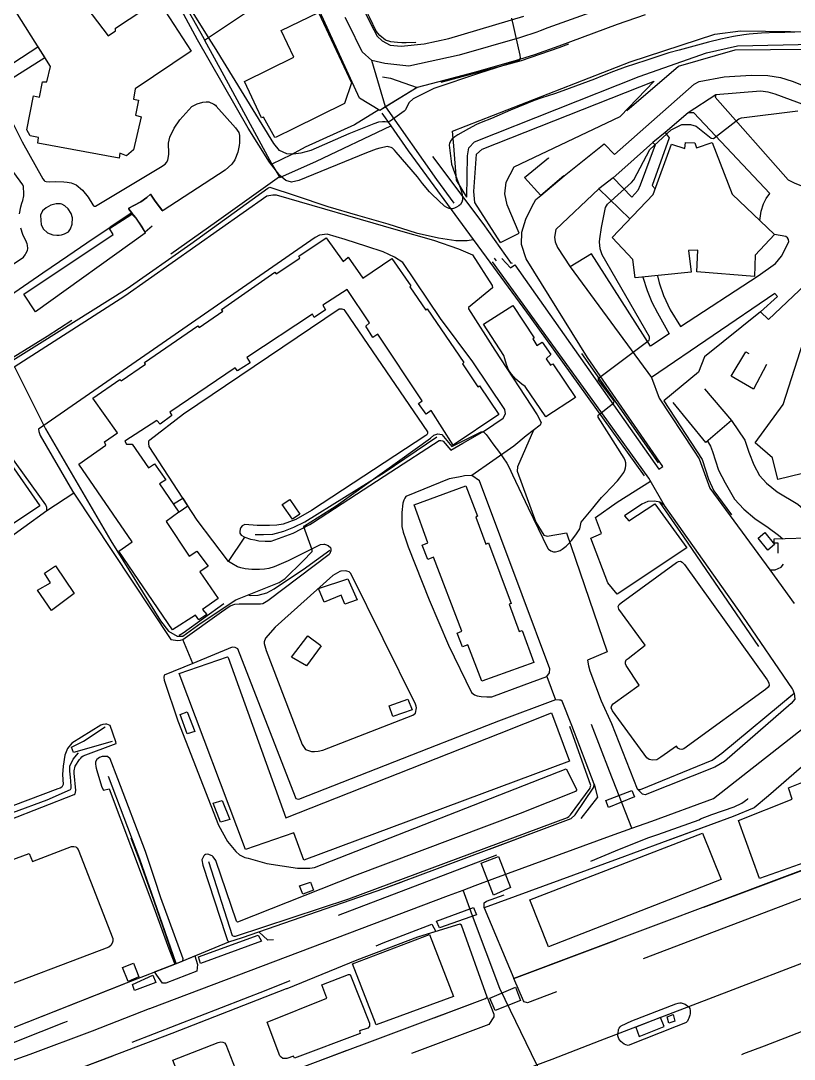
# Model space of a CAD drawing. Header units: millimetres. Extents: x 198785 to 203305, y 542885 to 545889.
# Drawn here: x 201573.7 to 201740.2, y 543988.1 to 544211.6 of the extents above; entities that cross this region are included whole.
import ezdxf

# ---------------------------------------------------------------- set-up
doc = ezdxf.new("R2010")
doc.units = ezdxf.units.MM
for name, pattern in [('FENCE_25K', [54.3, 28.7, -9.2, -16.4]), ('HIDDEN_BULD_25K', [28.8, 18.4, -10.4]), ('HIDDEN_IN_25K', [56.5, 36.5, -20]), ('HIDDEN_SORO_25K', [40.1, 25.4, -14.7])]:
    doc.linetypes.add(name, pattern=pattern)
for name, color, linetype in [('A0013114', 253, 'Continuous'), ('A0013117', 253, 'Continuous'), ('A0013118', 253, 'Continuous'), ('A0023119', 253, 'Continuous'), ('A0023214', 253, 'Continuous'), ('A0023217', 253, 'Continuous'), ('A0033324', 253, 'Continuous'), ('A0043325', 253, 'Continuous'), ('B0014111', 253, 'Continuous'), ('B0014115', 253, 'Continuous'), ('B0014116', 253, 'Continuous'), ('B0024120', 253, 'Continuous'), ('C0076117', 253, 'Continuous'), ('C0523121', 253, 'Continuous'), ('F0017111', 253, 'Continuous'), ('F0047224', 253, 'Continuous'), ('F0047225', 253, 'Continuous')]:
    doc.layers.add(name, color=color, linetype=linetype)

msp = doc.modelspace()

# ---------------------------------------------------------------- linework, layer by layer
at = {"layer": 'A0013114'}
for points in [[(201642.66, 544224.1), (201648.98, 544211.06), (201650.45, 544208.32), (201651.49, 544207.3), (201653.22, 544206.4), (201655.62, 544206.15), (201660.52, 544206.66), (201665.85, 544207.81), (201681.97, 544212.61)], [(201708.08, 544212.9), (201702.12, 544210.81), (201689.55, 544206.12), (201684.28, 544204.28), (201680.17, 544203), (201671.3, 544200.49), (201665.09, 544198.81), (201659.06, 544197.28), (201652.22, 544193.09), (201651.01, 544192.34), (201646.61, 544194.95), (201638.07, 544213.61)], [(201782.46, 544086.94), (201782.24, 544086.92), (201781.61, 544086.66), (201772.93, 544079.02), (201757.02, 544064.47), (201752, 544059.88), (201747.75, 544056.19), (201734.67, 544044.85), (201731.56, 544042.23), (201727.02, 544040.37), (201711.66, 544034.72), (201702.33, 544031.29), (201673.48, 544020.68)], [(201706.39, 544046.3), (201706.72, 544046.17), (201706.96, 544046.15), (201707.12, 544046.19), (201722.5, 544052.46), (201724.64, 544053.99), (201740.17, 544066.88)], [(201800.5, 544051.96), (201752.78, 544032.9), (201679.86, 544005.5)], [(201536.48, 543981.48), (201558.21, 543989.54), (201566.53, 543992.63), (201572.07, 543994.88), (201596.48, 544004.59), (201606.91, 544008.61), (201608.45, 544009.2), (201618.51, 544013.4), (201621.46, 544014.31), (201651.89, 544024.87), (201663.44, 544029.18), (201669.19, 544031.33), (201686.44, 544037.77), (201692.16, 544039.95), (201693.04, 544040.74), (201697.1, 544046.7)], [(201668.22, 544017.21), (201659.09, 544014.41), (201646.04, 544009.47), (201631.02, 544003.28), (201630.87, 544003.28), (201606.28, 543993.65), (201579.44, 543983.51), (201548.74, 543971.53), (201544.59, 543969.65), (201544.52, 543969.59), (201544.42, 543969.39), (201544.48, 543969.15), (201544.55, 543969.06), (201551.52, 543959.83), (201553.63, 543957.19), (201554.36, 543957.18), (201573.87, 543964.2), (201579.31, 543966.17), (201600.56, 543973.82), (201673.77, 544001.18), (201674.14, 544001.47)]]:
    msp.add_lwpolyline(points, dxfattribs=at)
at = {"layer": 'A0013117'}
for points in [[(201697.1, 544046.7), (201697.14, 544047.31), (201692.3, 544059.98)], [(201700.85, 544060.38), (201706.39, 544046.3)], [(201673.48, 544020.68), (201679.86, 544005.5)], [(201674.14, 544001.47), (201668.58, 544017), (201668.22, 544017.21)]]:
    msp.add_lwpolyline(points, dxfattribs=at)
at = {"layer": 'A0013118'}
for points in [[(201572.27, 544202.64), (201577.44, 544206.04), (201578.95, 544203.63), (201571.35, 544198.81)], [(201677.3, 544160.43), (201679.16, 544158.46), (201680.1, 544159.09), (201711.08, 544115.13), (201711.9, 544115.72), (201695.73, 544139.14), (201682.49, 544160.35), (201681.48, 544163.5), (201681.58, 544166.12), (201682.43, 544168.92), (201683.73, 544171.61), (201684.6, 544173.12), (201685.66, 544174.02), (201690.67, 544178.23), (201699.27, 544185.15), (201701.51, 544182.85), (201718.66, 544197.95), (201719.75, 544198.53), (201725.09, 544199.58), (201730.92, 544199.88), (201734.49, 544199.83), (201737.23, 544199.38), (201739.75, 544198.62), (201745.31, 544196.39)], [(201742.67, 544193.38), (201736.11, 544195.85), (201734.57, 544196.25), (201732.91, 544196.48), (201723.31, 544195.65), (201717.35, 544191.84), (201712.42, 544187.57), (201709.79, 544185.4), (201703.75, 544180.07), (201701.2, 544177.83), (201698.17, 544175.47), (201688.92, 544166.71), (201688.59, 544165.02), (201688.73, 544164.06), (201689.22, 544162.79), (201691.96, 544158.63), (201709.48, 544134.87), (201711.15, 544130.42), (201718.52, 544119.21), (201719.7, 544117.33), (201722, 544111.02), (201734.91, 544093.44), (201740.21, 544086.22)], [(201723.31, 544195.65), (201723.16, 544195.17), (201738.9, 544177.42), (201740.29, 544176.69), (201741.62, 544176.2), (201743.45, 544176.51), (201743.32, 544179.39)], [(201569.92, 544193.9), (201574.08, 544185.59), (201578.49, 544177.61), (201578.77, 544177.24), (201578.95, 544177.08), (201579.21, 544177.02), (201579.91, 544176.99), (201581.2, 544177.01), (201583.03, 544176.97), (201583.73, 544176.89), (201584.56, 544176.73), (201585.65, 544176.3), (201587, 544175.16), (201588.25, 544173.68), (201589.23, 544172.02), (201589.38, 544171.78), (201589.55, 544171.71), (201589.81, 544171.71), (201603.85, 544180.09), (201604.85, 544180.73), (201605.13, 544181.12), (201605.37, 544181.64), (201605.61, 544182.86), (201605.61, 544183.74), (201605.53, 544184.59), (201605.55, 544185.27), (201605.81, 544186.57), (201606.75, 544188.51), (201608.01, 544190.33), (201610.57, 544193.14), (201611.11, 544193.43), (201611.7, 544193.71), (201612.92, 544194.12), (201613.62, 544194.15), (201614.21, 544194.14), (201615.32, 544193.69), (201615.63, 544193.45), (201615.8, 544193.27), (201619.95, 544188.6), (201620.65, 544187.56), (201620.8, 544186.9), (201620.84, 544186.38), (201620.8, 544185.37), (201620.72, 544184.74), (201620.45, 544183.32), (201619.82, 544181.71), (201619.17, 544180.77), (201617.75, 544179.5), (201604.42, 544170.82), (201604.17, 544170.8), (201603.59, 544171.56), (201602.65, 544172.83), (201601.7, 544174.31), (201600.89, 544173.6), (201599.61, 544172.66), (201598.09, 544171.83), (201597.01, 544171.31), (201596.98, 544171.15), (201597.25, 544170.77), (201597.64, 544170.3), (201592.98, 544167.17), (201592.96, 544167.16), (201587.97, 544163.75), (201583.88, 544160.97), (201578.49, 544157.3), (201578.48, 544157.29), (201565.2, 544148.16)], [(201732.76, 544168.62), (201733.06, 544170.65), (201733.59, 544172.19), (201734.12, 544173.38), (201734.97, 544174.48), (201718.55, 544191.78), (201717.35, 544191.84)], [(201573.47, 544170.08), (201573.76, 544171.61), (201574, 544172.37), (201574.19, 544172.96), (201574.41, 544173.92), (201574.43, 544174.79), (201574.37, 544175.51), (201574.32, 544175.95), (201574.19, 544176.32), (201564.44, 544189.59)], [(201712.42, 544187.57), (201713.31, 544186.39), (201709.59, 544176.17), (201710.29, 544175.44)], [(201709.79, 544185.4), (201710.25, 544184.89), (201707.04, 544176.27), (201706.54, 544175.11), (201705.22, 544173.69), (201701.2, 544177.83)], [(201698.17, 544175.47), (201704.84, 544168.97)], [(201570.5, 544135.98), (201596.11, 544152.41), (201626.71, 544173.92), (201627.56, 544174.08), (201627.97, 544174.18), (201628.69, 544174.14), (201654.44, 544166.7), (201662.54, 544164.39), (201667.93, 544162.56), (201670.92, 544161.25), (201675.2, 544154.66), (201675.25, 544154.15), (201670.09, 544149.89), (201670.09, 544149.62), (201675.75, 544140.74), (201684.89, 544126.78), (201685.72, 544125.13), (201685.51, 544124.62), (201682.5, 544122.27), (201679.88, 544120.08), (201670.78, 544113.73), (201669.25, 544113.71), (201668.67, 544113.56), (201667.94, 544113.4), (201665.94, 544113.05), (201656.64, 544109.21), (201656.42, 544108.86), (201656.21, 544108.43), (201655.99, 544107.8), (201655.72, 544105.79), (201655.72, 544103.72), (201655.77, 544102.78), (201656.07, 544101.56), (201656.54, 544100.1), (201657.08, 544098.43), (201661.64, 544086.97), (201665.81, 544077.27), (201670.72, 544067.03), (201671.39, 544066.55), (201671.98, 544066.33), (201672.79, 544066.18), (201674.01, 544066.1), (201675.1, 544066.12), (201682.09, 544068.71), (201686.93, 544070.53), (201688.79, 544065.48), (201676.54, 544060.88), (201673.98, 544059.88), (201661.51, 544055.01)], [(201578, 544169.75), (201578.03, 544168.65), (201578.12, 544167.78), (201578.56, 544166.82), (201579.49, 544166.01), (201580.65, 544165.52), (201581.5, 544165.45), (201582.02, 544165.48), (201582.51, 544165.54), (201583.17, 544165.73), (201584.03, 544166.2), (201584.47, 544166.87), (201584.83, 544167.84), (201584.88, 544169.19), (201584.59, 544170.12), (201583.95, 544171.15), (201583.26, 544171.81), (201582.61, 544172.15), (201582.33, 544172.21), (201581.95, 544172.21), (201581.34, 544172.2), (201580.22, 544171.93), (201579.2, 544171.37), (201578.45, 544170.71), (201578, 544169.75)], [(201565.33, 544154.74), (201574.32, 544160.71), (201574.69, 544161.24), (201574.87, 544161.52), (201575.19, 544162.15), (201575.24, 544162.61), (201575.17, 544163.35), (201575.09, 544163.59), (201574.98, 544163.97), (201574.17, 544165.63), (201573.73, 544166.96)], [(201661.51, 544055.01), (201633.49, 544044.05), (201633.04, 544044.18), (201632.86, 544044.53), (201620.47, 544076.42), (201619.86, 544076.76), (201619.26, 544076.81), (201610.74, 544073.31), (201608.64, 544078.44), (201616.94, 544084.38), (201618.81, 544085.71), (201619.83, 544086.05), (201620.73, 544086.15), (201621.65, 544086.17), (201622.9, 544086.17), (201623.33, 544086.16), (201624.65, 544086.15), (201625.36, 544086.15), (201625.85, 544086.19), (201626.91, 544086.86), (201640.13, 544096.83), (201640.32, 544097.06), (201640.55, 544097.61), (201640.55, 544097.94), (201640.48, 544098.15), (201639.9, 544098.63), (201639.62, 544098.77), (201639.16, 544098.88), (201638.96, 544098.91), (201638.15, 544098.86), (201631.27, 544095.4), (201628.3, 544094.08), (201627.12, 544093.74), (201626.22, 544093.62), (201625.13, 544093.53), (201624.33, 544093.51), (201623.45, 544093.51), (201622.07, 544093.65), (201621.1, 544093.85), (201620.4, 544094.13), (201619.18, 544094.8), (201618.42, 544095.28), (201621.93, 544100.48), (201623.17, 544100.06), (201624.1, 544099.88), (201624.95, 544099.69), (201626.36, 544099.62), (201627.6, 544099.65), (201632.33, 544101.31), (201635.98, 544103.2), (201636.52, 544103.55), (201642.9, 544107.74), (201653.37, 544114.54), (201663.76, 544121.29), (201664.15, 544121.29), (201664.48, 544121.24), (201664.66, 544121.15), (201666.3, 544119.24), (201668.87, 544120.7), (201673.54, 544123.37), (201677.52, 544126.1), (201678.03, 544127.03), (201677.89, 544127.95), (201671.04, 544138.21), (201664.07, 544147.52), (201655.97, 544159.57), (201654.18, 544160.76), (201651.73, 544161.88), (201648.21, 544163.01), (201643.59, 544164.51), (201639.67, 544165.69), (201638.06, 544165.46), (201637.1, 544164.97), (201577.54, 544123.75), (201577.6, 544123.23), (201577.89, 544122.34), (201584.87, 544110.37), (201585.14, 544109.97), (201579.33, 544106.12), (201579.35, 544106.88), (201579.14, 544107.43), (201571.22, 544118.41)], [(201710.77, 544156.76), (201711.09, 544155.24), (201712.05, 544152.47), (201713.48, 544149.43), (201715.73, 544145.8), (201732.41, 544156.74), (201736.13, 544159.35), (201737.42, 544160.99), (201739, 544164.02), (201738.99, 544164.55), (201738.73, 544164.93), (201738.39, 544165.22), (201735.91, 544165.64)], [(201740.17, 544066.88), (201739.98, 544067.58), (201739.85, 544067.84), (201729.11, 544083.5), (201714.18, 544104.59), (201712.25, 544107.31), (201708.9, 544113.18), (201696.36, 544130.63), (201675.29, 544159.71)], [(201707.6, 544156.43), (201708.52, 544153.58), (201709.57, 544151.05), (201710.74, 544148.75), (201713.3, 544144.23), (201709.27, 544141.58), (201696.57, 544161.43), (201691.96, 544158.63)], [(201732.95, 544149), (201736.57, 544152.3), (201736.05, 544152.89), (201709.48, 544134.87)], [(201618.42, 544095.28), (201611.73, 544104.14), (201601.41, 544120), (201601.28, 544120.62), (201601.3, 544121.2), (201601.51, 544121.45), (201608.73, 544127.03), (201642.23, 544149.65), (201642.83, 544149.65), (201643.29, 544149.46), (201643.48, 544149.19), (201661.24, 544123.16), (201661.24, 544122.79), (201661.13, 544122.49), (201660.9, 544122.35), (201636.28, 544106.24), (201632.96, 544104.28), (201630.23, 544103.29), (201628.85, 544103.08), (201627.28, 544102.97), (201624.63, 544102.99), (201621.93, 544103.22), (201621.4, 544102.9), (201621.07, 544102.55), (201620.93, 544102.18), (201620.87, 544101.68), (201620.91, 544101.33), (201621.17, 544100.91), (201621.93, 544100.48)], [(201726.72, 544125.62), (201729.57, 544121.36), (201730.4, 544118.77), (201731.51, 544116.06), (201732.75, 544113.77), (201734.25, 544112.09), (201736.51, 544110.23), (201740.99, 544107.61), (201743.55, 544105.33), (201745.22, 544103.06), (201746.37, 544100.78), (201746.41, 544100.42)], [(201684.11, 544123.52), (201680.67, 544115.62), (201680.55, 544114.69), (201684.59, 544103.7), (201686.3, 544100.92), (201687.04, 544100.68), (201691.15, 544101.45), (201699.94, 544075.8), (201695.68, 544074.04), (201695.95, 544072.8), (201696.17, 544071.69), (201698.67, 544065.28), (201700.85, 544060.38)], [(201721.49, 544121.13), (201722.17, 544120.1), (201722.59, 544118.95), (201723.92, 544114.91), (201725.36, 544112.16), (201727.3, 544108.66), (201729.31, 544106.5), (201731.68, 544104.51), (201734.59, 544102.57), (201736.83, 544100.93), (201737.75, 544100.16)], [(201686.93, 544070.53), (201687.54, 544071.29), (201687.61, 544072.18), (201681.66, 544088.06), (201672.46, 544112.6), (201670.78, 544113.73)], [(201711.24, 544108.02), (201710.15, 544108.26), (201708.69, 544108.14), (201707.39, 544107.59), (201703.67, 544105.05), (201704.58, 544103.99), (201710.21, 544107.63), (201717.08, 544098.17), (201702.1, 544088.23), (201700.07, 544090.69), (201696.4, 544100.28), (201698.72, 544101.26), (201697.44, 544104.73), (201702.12, 544107.99), (201709.26, 544112.54)], [(201585.14, 544109.97), (201606.03, 544078.49), (201607.02, 544078.3), (201607.53, 544078.28), (201608.13, 544078.3), (201608.64, 544078.44)], [(201712.25, 544107.31), (201711.3, 544108.01), (201711.24, 544108.02)], [(201579.33, 544106.12), (201549.59, 544084.61), (201549.29, 544084.08), (201549.24, 544083.27), (201569.89, 544052.65), (201570.03, 544051.59), (201569.8, 544050.81), (201556.16, 544042.36)], [(201734.91, 544093.44), (201736.09, 544093.47), (201737.39, 544094.05), (201737.89, 544094.66)], [(201643.88, 544093.2), (201643.68, 544093.22), (201642.65, 544093.17), (201642.39, 544093.09), (201640.87, 544092.24), (201628.47, 544081.13), (201626.42, 544078.77), (201626.13, 544077.97), (201626.11, 544077.6), (201626.53, 544076.09), (201634.32, 544055.84), (201634.99, 544054.79), (201636.28, 544054.36), (201636.92, 544054.36), (201637.72, 544054.42), (201638.75, 544054.62), (201658.12, 544062.19), (201658.67, 544062.63), (201658.87, 544063.74), (201658.84, 544064.11), (201658.71, 544064.52), (201644.77, 544092.67), (201644.38, 544093.02), (201643.88, 544093.2)], [(201610.74, 544073.31), (201604.62, 544070.79), (201604.54, 544070.26), (201604.62, 544069.69), (201607.57, 544060.96), (201616.28, 544038.51), (201618.26, 544035.02), (201620.01, 544032.82), (201620.79, 544032.12), (201621.93, 544031.53), (201622.69, 544031.37), (201626.71, 544030.29), (201633.3, 544029.24), (201634.48, 544029.24), (201635.96, 544029.26), (201636.92, 544029.37), (201691.11, 544050.65), (201693.33, 544046.26), (201693.31, 544046.06), (201693.14, 544045.74), (201681.22, 544041.04), (201645.55, 544027.6), (201620.39, 544017.61), (201620.17, 544017.87), (201615.74, 544030.9), (201615.15, 544031.71), (201614.97, 544031.9), (201614.03, 544032.25), (201613.51, 544032.16), (201613.27, 544032.06), (201613.14, 544031.9), (201612.73, 544031.05), (201612.92, 544029.92), (201617.9, 544014.79), (201618.25, 544013.7), (201618.51, 544013.4)], [(201692.3, 544059.98), (201690.23, 544065.16), (201689.97, 544065.39), (201689.68, 544065.42), (201688.79, 544065.48)], [(201564.3, 544036.95), (201585.27, 544045.11), (201585.42, 544045.24), (201585.57, 544045.94), (201585.22, 544049.69), (201585.26, 544050.22), (201585.44, 544051.22), (201586.36, 544052.62), (201586.64, 544052.95), (201586.92, 544053.23), (201587.21, 544053.45), (201594.28, 544056.07), (201594.23, 544056.42), (201592.95, 544059.93), (201592.29, 544060.24), (201591.96, 544060.24), (201591.38, 544060.19), (201591.01, 544060.02), (201584.74, 544056.13), (201583.8, 544054.97), (201583.26, 544053.54), (201582.86, 544051.22), (201582.74, 544049.39), (201582.84, 544047.25), (201582.58, 544046.71), (201582.23, 544046.49), (201581.71, 544046.33), (201568.73, 544041.42)], [(201608.45, 544009.2), (201608.65, 544009.4), (201608.7, 544009.73), (201603.92, 544022.88), (201602.58, 544026.83), (201600.59, 544032.83), (201594.66, 544048.45), (201593.02, 544052.81), (201592.42, 544053.25), (201591.8, 544053.27), (201591.25, 544053.25), (201590.72, 544053.04), (201590.09, 544052.61), (201589.84, 544052.1), (201589.82, 544051.68), (201589.89, 544051.15), (201589.96, 544050.76), (201590.14, 544050.3), (201591.11, 544046.88), (201591.29, 544046.54), (201591.57, 544046.05), (201592.77, 544046.35), (201602.39, 544020.81), (201605.64, 544011.91), (201606.91, 544008.61)]]:
    msp.add_lwpolyline(points, dxfattribs=at)
at = {"layer": 'A0023119', "linetype": 'HIDDEN_SORO_25K', "flags": 128}
for points in [[(201652.22, 544193.09), (201649.27, 544203.08)], [(201652.22, 544193.09), (201663.21, 544177.44), (201674.75, 544161.85), (201676.05, 544159.98)]]:
    msp.add_lwpolyline(points, dxfattribs=at)
at = {"layer": 'A0023214'}
for points in [[(201697.23, 544213.66), (201687.18, 544210.13), (201685.51, 544209.44), (201684.83, 544209.2), (201681.29, 544208.04), (201681.06, 544207.92), (201668.12, 544204.24), (201657.28, 544201.83), (201652.11, 544202.41), (201649.27, 544203.08), (201647.21, 544204.91), (201644.26, 544210.97), (201643.53, 544212.34)], [(201539.79, 543976.45), (201575.76, 543989.19), (201589.18, 543994.26), (201601.47, 543999.08), (201601.54, 543999.08), (201665.76, 544023.36), (201668.93, 544024.52), (201671.53, 544025.53), (201675.75, 544027.11), (201700.67, 544036.18), (201705.24, 544037.84), (201709.52, 544039.4), (201722.84, 544044.25), (201742.74, 544059.88)], [(201559.75, 543938.85), (201563.54, 543940.31), (201581.03, 543947.03), (201584.4, 543948.32), (201586.74, 543949.22), (201607.76, 543957.3), (201622.49, 543962.96), (201639.63, 543969.54), (201652.43, 543974.46), (201681.92, 543985.8), (201684.77, 543986.89), (201688.09, 543988.17), (201698.45, 543992.15), (201747.03, 544010.82), (201755.23, 544013.97), (201777.78, 544022.63), (201805.57, 544033.31), (201808.79, 544034.55), (201811.37, 544035.54), (201836.83, 544045.32), (201853.25, 544051.63), (201858.09, 544053.49)]]:
    msp.add_lwpolyline(points, dxfattribs=at)
at = {"layer": 'A0023217'}
for points in [[(201705.24, 544037.84), (201701.88, 544046.49), (201700.47, 544050.13), (201696.58, 544060.18)], [(201709.34, 543928.77), (201707.7, 543933.08), (201704.31, 543941.98), (201696.11, 543963.35), (201694.15, 543968.45), (201684.77, 543986.89), (201676.84, 544003.37), (201670.94, 544019), (201668.93, 544024.52)]]:
    msp.add_lwpolyline(points, dxfattribs=at)
at = {"layer": 'A0033324', "linetype": 'HIDDEN_IN_25K', "flags": 128}
for points in [[(201659.06, 544197.28), (201651.01, 544192.34), (201646.61, 544194.95), (201638.07, 544213.61), (201639.43, 544214.39), (201639.8, 544214.33), (201645.42, 544204.36), (201647.99, 544201.32), (201650.91, 544199.68), (201653.33, 544199.25), (201659.06, 544197.28)], [(201702.33, 544031.29), (201673.48, 544020.68), (201673.44, 544021.28), (201673.45, 544021.54), (201673.49, 544021.81), (201673.99, 544022.17), (201681.37, 544024.73), (201701.76, 544032.95), (201708.69, 544035.75), (201710.84, 544036.51), (201719.75, 544039.65), (201720, 544039.9), (201722.49, 544040.8), (201727.26, 544042.48), (201728.9, 544043.23), (201730.17, 544044.19), (201746.31, 544058.3), (201764.05, 544073.93), (201764.34, 544073.93), (201764.69, 544073.93), (201766.08, 544072.75), (201752, 544059.88), (201734.67, 544044.85), (201731.56, 544042.23), (201727.02, 544040.37), (201711.66, 544034.72), (201702.33, 544031.29)], [(201723.08, 544051.01), (201708.1, 544045.05), (201707.51, 544045.15), (201706.39, 544046.3), (201706.72, 544046.17), (201706.96, 544046.15), (201707.12, 544046.19), (201722.5, 544052.46), (201724.64, 544053.99), (201740.17, 544066.88), (201740.31, 544065.63), (201739.54, 544064.69), (201725.21, 544052.2), (201723.08, 544051.01)], [(201741.8, 544022.75), (201682.81, 544000.28), (201682.09, 544000.51), (201681.9, 544000.7), (201679.86, 544005.5), (201752.78, 544032.9), (201800.5, 544051.96), (201801.04, 544048.5), (201801.05, 544048.29), (201801.18, 544047.56), (201801.2, 544047.23), (201801.08, 544046.71), (201800.82, 544046.17), (201800.01, 544045.57), (201748.27, 544025.25), (201741.8, 544022.75)], [(201628.1, 544013.82), (201626.88, 544013.79), (201624.98, 544015.53), (201651.89, 544024.87), (201663.44, 544029.18), (201669.19, 544031.33), (201686.44, 544037.77), (201692.16, 544039.95), (201693.04, 544040.74), (201697.1, 544046.7), (201697.14, 544047.31), (201697.85, 544044.53), (201693.09, 544038.45), (201628.1, 544013.82)], [(201646.04, 544009.47), (201631.02, 544003.28), (201630.87, 544003.28), (201606.28, 543993.65), (201579.44, 543983.51), (201548.74, 543971.53), (201544.59, 543969.65), (201544.52, 543969.59), (201544.42, 543969.39), (201543.65, 543971.79), (201543.8, 543971.97), (201567.55, 543980.67), (201596.31, 543991.25), (201626.57, 544003), (201651.75, 544013.16), (201662.24, 544017.21), (201663.06, 544015.63), (201659.09, 544014.41), (201646.04, 544009.47)], [(201811.64, 544014.14), (201813.17, 544012.15), (201812.09, 544012.63), (201811.35, 544012.63), (201805.63, 544010.6), (201771.61, 543997.8), (201726.21, 543980.63), (201697.55, 543969.69), (201697.04, 543969.3), (201697.06, 543968.91), (201696.18, 543972.13), (201696.07, 543973.96), (201696.31, 543975.18), (201696.86, 543976.47), (201697.92, 543977.47), (201729.37, 543989.34), (201733.8, 543991.02), (201748.41, 543996.67), (201759.26, 544000.88), (201761.32, 544001.53), (201762.79, 544001.94), (201764.36, 544002.24), (201765.08, 544002.28), (201765.76, 544002.27), (201766.77, 544001.98), (201769.66, 544000.82), (201769.94, 544000.81), (201770.41, 544000.82), (201783.98, 544005.92), (201791.83, 544009.02), (201806.91, 544014.97), (201808.21, 544015.14), (201808.46, 544015.14), (201809.31, 544015.12), (201810.22, 544014.88), (201810.73, 544014.68), (201811.64, 544014.14)], [(201611.65, 544007.1), (201604.95, 544004.48), (201604.24, 544004.51), (201602.55, 544006.93), (201608.45, 544009.2), (201611.24, 544010.36), (201611.81, 544008.51), (201611.65, 544007.1)], [(201569.1, 543990.43), (201568.02, 543990.14), (201567.35, 543990.58), (201566.81, 543991.03), (201566.01, 543992.43), (201566.53, 543992.63), (201572.07, 543994.88), (201596.48, 544004.59), (201597.5, 544004.98), (201598.15, 544002.85), (201598.02, 544002.38), (201597.58, 544001.8), (201582.96, 543995.98), (201573.19, 543992.09), (201569.1, 543990.43)], [(201602.45, 543968.65), (201558.8, 543952.93), (201558.55, 543952.96), (201557.96, 543953.09), (201557.37, 543953.37), (201556.1, 543954.24), (201555.05, 543955.29), (201553.63, 543957.19), (201554.36, 543957.18), (201573.87, 543964.2), (201579.31, 543966.17), (201600.56, 543973.82), (201637.17, 543987.5), (201673.77, 544001.18), (201674.14, 544001.47), (201675.57, 543997.82), (201675.54, 543997.28), (201674.5, 543995.58), (201617.19, 543974.16), (201602.45, 543968.65)]]:
    msp.add_lwpolyline(points, dxfattribs=at)
at = {"layer": 'A0043325'}
for points in [[(201705.79, 544044.57), (201700.22, 544042.32), (201699.64, 544043.79), (201705.24, 544046), (201705.79, 544044.57)], [(201679.1, 544025.11), (201675.51, 544023.41), (201672.83, 544030.32), (201676.58, 544031.76), (201679.1, 544025.11)], [(201671.79, 544019.24), (201663.84, 544016.41), (201663.24, 544017.81), (201671.18, 544020.76), (201671.79, 544019.24)], [(201625.55, 544013.51), (201612.45, 544008.71), (201611.97, 544010.14), (201624.82, 544014.84), (201625.55, 544013.51)], [(201602.84, 544004.62), (201598.2, 544002.91), (201597.78, 544004.18), (201602.19, 544006.22), (201602.84, 544004.62)], [(201681.3, 544000.77), (201675.86, 543998.6), (201674.72, 544001.26), (201680.2, 544003.66), (201681.3, 544000.77)]]:
    msp.add_lwpolyline(points, dxfattribs=at)
at = {"layer": 'B0014111'}
for points in [[(201643.42, 544193.78), (201632.48, 544188.44), (201628.71, 544186.6), (201628.45, 544186.47), (201626.01, 544190.86), (201625.57, 544190.7), (201621.86, 544198.58), (201632.52, 544203.81), (201629.79, 544209.55), (201637.8, 544213.37), (201644.93, 544198.23), (201643.42, 544193.78)], [(201600.53, 544165.91), (201576.94, 544148.98), (201574.43, 544152.75), (201593.66, 544165.65), (201592.87, 544166.91), (201597.67, 544169.98), (201598.48, 544169.11), (201599.5, 544167.62), (201600.44, 544166.09), (201600.53, 544165.91)], [(201683.91, 544143.14), (201684.8, 544141.74), (201685.93, 544142.48), (201687.84, 544139.8), (201686.79, 544138.84), (201687.75, 544137.5), (201688.21, 544137.78), (201693.14, 544130.57), (201686.74, 544126.35), (201682.26, 544132.92), (201681.54, 544133.43), (201680.3, 544134.5), (201679.35, 544135.59), (201678.72, 544136.52), (201678.28, 544137.61), (201677.92, 544138.84), (201677.72, 544139.57), (201673.34, 544146.3), (201679.61, 544150.37), (201684.24, 544143.4), (201683.91, 544143.14)], [(201734, 544067.69), (201716.42, 544054.9), (201716.01, 544054.8), (201715.54, 544054.83), (201715.13, 544055.08), (201714.85, 544055.54), (201711.45, 544053.12), (201710.6, 544052.59), (201709.7, 544052.46), (201708.97, 544052.64), (201708.45, 544052.99), (201701.11, 544063.12), (201700.82, 544063.76), (201700.91, 544064.28), (201701.23, 544064.65), (201706.82, 544068.64), (201704.03, 544072.86), (201703.88, 544073.26), (201703.87, 544073.63), (201704.05, 544074.07), (201704.45, 544074.34), (201708.1, 544077.22), (201702.48, 544085), (201702.33, 544085.54), (201702.53, 544085.99), (201702.94, 544086.37), (201714.82, 544095.04), (201715.27, 544095.27), (201715.72, 544095.29), (201716.06, 544095.12), (201716.55, 544094.59), (201734.34, 544069.79), (201734.73, 544069.13), (201734.8, 544068.55), (201734.6, 544068.19), (201734, 544067.69)], [(201644.12, 544091.51), (201646.15, 544087.01), (201643.51, 544086.03), (201642.66, 544087.97), (201639.02, 544086.48), (201637.84, 544089.44), (201644.12, 544091.51)], [(201742.45, 544030.45), (201732.7, 544027.05), (201728.19, 544039.5), (201739.77, 544044.07), (201738.93, 544046.53), (201748.63, 544050.41), (201753.68, 544036.95), (201750.67, 544035.79), (201751.33, 544034.27), (201742.24, 544031), (201742.45, 544030.45)], [(201724.46, 544026.84), (201687.3, 544012.32), (201683.29, 544022.42), (201720.48, 544036.75), (201724.46, 544026.84)], [(201586.08, 544033.27), (201593.55, 544014.08), (201593.57, 544013.52), (201593.45, 544013.11), (201593.16, 544012.63), (201592.68, 544012.24), (201565.04, 544001.74)], [(201569.54, 544030.16), (201575.52, 544032.4), (201576.3, 544030.71), (201584.69, 544033.92), (201585.18, 544033.91), (201585.63, 544033.82), (201585.82, 544033.61), (201586.08, 544033.27)], [(201666.84, 544001.64), (201650.26, 543995.54), (201645.14, 544008.67), (201661.68, 544014.99), (201666.84, 544001.64)], [(201646.8, 543993.64), (201632.65, 543988.33), (201632.42, 543988.79), (201630.99, 543988.28), (201630.5, 543988.28), (201630.15, 543988.32), (201629.77, 543988.56), (201629.48, 543988.89), (201626.79, 543996.08), (201639.63, 544001.29), (201638.51, 544004.15), (201644.26, 544006.39), (201644.65, 544006.34), (201648.79, 543995.86), (201648.82, 543995.27), (201648.42, 543994.85), (201648.19, 543994.72), (201646.62, 543994.23), (201646.8, 543993.64)], [(201620.1, 543983.63), (201609.7, 543979.58), (201606.46, 543987.9), (201616.21, 543991.7), (201616.8, 543991.87), (201617.22, 543991.78), (201617.62, 543991.64), (201617.84, 543991.27), (201620.39, 543984.83), (201620.37, 543984.08), (201620.1, 543983.63)]]:
    msp.add_lwpolyline(points, dxfattribs=at)
at = {"layer": 'B0014115'}
for points in [[(201603.87, 544215.11), (201610.38, 544205.11), (201598.34, 544196.97), (201597.98, 544194.76), (201599.05, 544194.54), (201598.43, 544191.29), (201599.63, 544190.96), (201598, 544183.87), (201596.48, 544182.52), (201595.04, 544183.16), (201594.92, 544182.04), (201577.4, 544185.26), (201577.56, 544186.53), (201575.76, 544186.85), (201575.05, 544188.17), (201576.52, 544195.46), (201577.8, 544195.2), (201578.4, 544198.5), (201579.37, 544198.47), (201580.12, 544201.75), (201570.6, 544216.98)], [(201587.96, 544214.42), (201592.59, 544208.4), (201594.11, 544209.42), (201594.15, 544210), (201600, 544213.91)], [(201722.51, 544185.45), (201726.81, 544174.27), (201735.91, 544165.64), (201731.75, 544161.15), (201731.62, 544156.55), (201719.24, 544157.59), (201719.46, 544162.28), (201717.45, 544162.18), (201718, 544157.53), (201705.97, 544156.26), (201705.48, 544160.23), (201701.02, 544164.96), (201709.85, 544174.21), (201713.76, 544185.05), (201716.64, 544184.13), (201716.76, 544185.41), (201718.8, 544185.38), (201719.19, 544184.26), (201722.51, 544185.45)], [(201639.49, 544164.92), (201643.11, 544159.82), (201644.21, 544160.71), (201647.39, 544156.2), (201653.62, 544160.44), (201657.69, 544154.59), (201657.47, 544154.38), (201660.88, 544149.36), (201661.22, 544149.61), (201669.09, 544138.05), (201668.8, 544137.76), (201672.12, 544132.84), (201672.49, 544133.08), (201676.65, 544126.87), (201666.78, 544120.31), (201662.06, 544127.71), (201661.01, 544126.98), (201659.32, 544129.28), (201660.16, 544129.83), (201650.6, 544144.19), (201649.53, 544143.43), (201648.01, 544145.88), (201648.77, 544146.58), (201644.02, 544153.8), (201638.72, 544150.44), (201639.35, 544149.38), (201636.9, 544147.75), (201636.56, 544148.46), (201622.36, 544139.12), (201623.08, 544138.03), (201620.36, 544136.26), (201619.89, 544136.94), (201605.81, 544127.37), (201606.27, 544126.65), (201603.71, 544124.78), (201603, 544125.56), (201596.15, 544121.11), (201596.5, 544120.48), (201597.75, 544120.51), (201601.26, 544115.43), (201602.55, 544116.29), (201604.95, 544112.84), (201603.6, 544111.97), (201607.79, 544105.83), (201605.05, 544103.89), (201609.98, 544096.41), (201611.64, 544097.5), (201614.06, 544094.24), (201612.29, 544092.99), (201616.23, 544087.29), (201612.84, 544084.9), (201613.76, 544083.81), (201612.1, 544082.68), (201611.32, 544083.72), (201606.41, 544080.51), (201594.86, 544097.48), (201597.73, 544099.47), (201586.25, 544116.2), (201592.06, 544120.28), (201591.75, 544121.01), (201594.55, 544122.92), (201589.23, 544130.38), (201595.1, 544134.43), (201595.38, 544134.13), (201600.6, 544137.7), (201600.39, 544138.08), (201611.82, 544146), (201612.11, 544145.62), (201617.23, 544149.15), (201616.96, 544149.49), (201628.4, 544157.48), (201628.7, 544157.16), (201633.8, 544160.53), (201633.56, 544160.93), (201639.49, 544164.92)], [(201753.81, 544143.92), (201754.47, 544142.1), (201756.43, 544142.7), (201760.87, 544129.5), (201767.4, 544121.09), (201763.81, 544118.29), (201762.91, 544113.44), (201752.04, 544115.82), (201752.27, 544119.12), (201746.08, 544118.6), (201747.01, 544115.4), (201736.65, 544112.93), (201735.49, 544117.56), (201731.78, 544120.78), (201737.8, 544129.07), (201742.09, 544142.45), (201743.6, 544142.13), (201743.96, 544143.36), (201749.29, 544142.49), (201753.81, 544143.92)], [(201571.15, 544116.83), (201577.84, 544107.23), (201570.47, 544102.29)], [(201671.67, 544104.8), (201673.79, 544099.01), (201674.38, 544099.23), (201679.3, 544086.24), (201678.85, 544086.03), (201681.01, 544080.18), (201681.61, 544080.38), (201684.17, 544073.5), (201672.96, 544069.5), (201669.98, 544077.31), (201668.81, 544076.86), (201667.65, 544079.83), (201668.69, 544080.29), (201662.58, 544096.16), (201661.36, 544095.67), (201660.16, 544098.79), (201661.36, 544099.28), (201658.39, 544107.46), (201669.54, 544111.56), (201672.06, 544105.01), (201671.67, 544104.8)], [(201618.36, 544074.61), (201630.78, 544040.07), (201676.75, 544058.23), (201687.96, 544062.66), (201691.82, 544052.26), (201634.68, 544030.95), (201632.54, 544036.83), (201622.08, 544033.25), (201607.83, 544071.15), (201618.22, 544074.74), (201618.36, 544074.61)]]:
    msp.add_lwpolyline(points, dxfattribs=at)
at = {"layer": 'B0014116', "linetype": 'HIDDEN_BULD_25K', "flags": 128}
for points in [[(201690.63, 544178.27), (201685.64, 544174.04), (201682.18, 544177.9), (201687.28, 544182.12), (201690.63, 544178.27)], [(201602.04, 544167.39), (201600.5, 544166.12), (201599.85, 544167.25), (201598.51, 544169.28), (201597.25, 544170.77), (201596.98, 544171.15), (201597.01, 544171.31), (201598.09, 544171.83), (201599.61, 544172.66), (201600.89, 544173.6), (201601.7, 544174.31), (201602.65, 544172.83), (201603.59, 544171.56), (201604.43, 544170.45), (201605.19, 544169.72), (201603.65, 544168.48), (201602.04, 544167.39)], [(201734.19, 544137.67), (201731.42, 544132.34), (201726.64, 544135.13), (201729.76, 544140.38), (201734.19, 544137.67)], [(201726.72, 544125.62), (201721.2, 544120.88), (201713.74, 544129.89), (201719.03, 544134.51), (201726.72, 544125.62)], [(201609.71, 544107.12), (201607.81, 544105.84), (201606.58, 544107.64), (201608.6, 544108.88), (201609.71, 544107.12)], [(201633.82, 544105.44), (201632.22, 544104.33), (201630.01, 544107.49), (201631.62, 544108.59), (201633.82, 544105.44)], [(201735.94, 544098.89), (201734.48, 544097.72), (201732.42, 544100.29), (201733.83, 544101.49), (201735.94, 544098.89)], [(201756.09, 544100.71), (201756.11, 544095.11), (201736.04, 544094.61), (201736.06, 544095.46), (201736.78, 544095.47), (201736.71, 544099.22), (201735.9, 544099.18), (201735.88, 544100.1), (201756.09, 544100.71)], [(201638.42, 544077.08), (201635.26, 544072.76), (201632.01, 544074.68), (201635.53, 544079.24), (201638.42, 544077.08)], [(201657.95, 544063.36), (201653.82, 544061.87), (201653, 544064.17), (201657.05, 544065.62), (201657.95, 544063.36)], [(201611.2, 544058.68), (201609.55, 544058.13), (201608.07, 544062.35), (201609.57, 544062.86), (201611.2, 544058.68)], [(201593.43, 544056.5), (201585.12, 544054.12), (201584.66, 544055.32), (201587.22, 544056.55), (201592.16, 544059.78), (201593.43, 544056.5)], [(201618.73, 544039.75), (201616.74, 544039.14), (201615.15, 544043.27), (201617.06, 544043.79), (201618.73, 544039.75)], [(201636.72, 544024.5), (201634.42, 544023.69), (201633.74, 544025.46), (201636.12, 544026.21), (201636.72, 544024.5)], [(201599.18, 544005.89), (201596.85, 544004.83), (201595.66, 544007.87), (201598.03, 544008.84), (201599.18, 544005.89)]]:
    msp.add_lwpolyline(points, dxfattribs=at)
at = {"layer": 'B0024120', "linetype": 'FENCE_25K', "flags": 128}
for points in [[(201707.59, 544224.91), (201703.8, 544222.8), (201704.54, 544220.93), (201683.54, 544213.45), (201665.6, 544208.44), (201661.8, 544207.36), (201658.68, 544206.97), (201656.69, 544206.9), (201655.74, 544206.87), (201654.82, 544206.91), (201653.41, 544207.08), (201652.23, 544207.45), (201651.02, 544208.44), (201650.23, 544209.4), (201648.85, 544212.24), (201634.13, 544242.25), (201627.37, 544255.97), (201624.6, 544261.57), (201619.79, 544269.92), (201614, 544279.16), (201609.44, 544286.91), (201605.16, 544294), (201602.85, 544297.73), (201598.07, 544305.53), (201591.62, 544316.54), (201583.2, 544330.18), (201575.55, 544342.74), (201563.11, 544365.19), (201561.93, 544367.84), (201561.4, 544369.34), (201561.33, 544370.2), (201561.35, 544371.07), (201561.6, 544373.47)], [(201710.96, 544116.5), (201680.39, 544160.06), (201679.35, 544159.4), (201673.24, 544168.02), (201653.92, 544193.61), (201659.36, 544197.12), (201681.47, 544203.08), (201689.57, 544205.84), (201702.04, 544210.5), (201710.53, 544213.43), (201713.9, 544214.33), (201717.39, 544214.99), (201721.58, 544215.52), (201726.36, 544215.72), (201733.27, 544215.68), (201743.66, 544215.47), (201747.52, 544215.09), (201762.1, 544213.49), (201772.47, 544212.29), (201778.43, 544211.42), (201784.74, 544209.83), (201791.11, 544207.92), (201800.01, 544205.07), (201804.51, 544203.45), (201807.83, 544201.86), (201809.98, 544200.51), (201811.62, 544198.74), (201813.32, 544195.61), (201814.61, 544192.68), (201816.65, 544186.5), (201827.79, 544149.54)], [(201650.8, 544192.47), (201645.53, 544189.24), (201634.94, 544184.41), (201631.95, 544182.8), (201627.77, 544180.79)], [(201629.41, 544178), (201615.85, 544168.36), (201597.47, 544155.26), (201579.4, 544143.7), (201561.46, 544132.56), (201531.16, 544114.62), (201508.64, 544100.84)], [(201712.11, 544129.85), (201720.37, 544117.19), (201721.75, 544112.97), (201722.9, 544110.45), (201730.87, 544099.64), (201735.28, 544093.56)], [(201545.79, 544029.92), (201550.54, 544032.24), (201555.13, 544034.51), (201559.75, 544036.5), (201563.38, 544038.05), (201567.48, 544039.64), (201572.02, 544041.25), (201579.46, 544043.98), (201584.43, 544046.16), (201584.56, 544046.47), (201584.57, 544046.93), (201584.43, 544048.89), (201584.35, 544049.42), (201584.32, 544050.22), (201584.33, 544051.22), (201585.02, 544052.69), (201586.16, 544054.08)], [(201607.09, 544008.68), (201602.46, 544022.15), (201599.25, 544031.16), (201592.51, 544048.93)]]:
    msp.add_lwpolyline(points, dxfattribs=at)
at = {"layer": 'C0076117'}
for points in [[(201580.36, 544084.72), (201577.37, 544089.09), (201580.16, 544090.69), (201578.85, 544092.71), (201581.21, 544094.33), (201585.25, 544088.34), (201580.36, 544084.72)], [(201711.4, 543997.13), (201706.13, 543995.04), (201706.85, 543993.01), (201712.17, 543995.15), (201711.4, 543997.13)], [(201713.21, 543995.87), (201712.85, 543997.25), (201714.12, 543997.73), (201714.51, 543996.33), (201713.21, 543995.87)]]:
    msp.add_lwpolyline(points, dxfattribs=at)
at = {"layer": 'C0523121'}
msp.add_lwpolyline([(201704.42, 543991.1), (201703.95, 543991.21), (201703.57, 543991.35), (201702.87, 543991.92), (201702.46, 543992.49), (201702.25, 543993.19), (201702.24, 543993.48), (201702.36, 543994.29), (201702.4, 543994.54), (201702.55, 543994.84), (201702.7, 543995.08), (201702.98, 543995.34), (201705.24, 543996.42), (201714.7, 544000.05), (201715.18, 544000.23), (201715.59, 544000.29), (201715.85, 544000.29), (201716.7, 543999.95), (201716.98, 543999.79), (201717.24, 543999.64), (201717.45, 543999.45), (201717.69, 543999.03), (201717.77, 543998.64), (201717.79, 543998.4), (201717.77, 543998.1), (201717.76, 543997.88), (201717.72, 543997.63), (201717.52, 543996.97), (201717.35, 543996.67), (201717.2, 543996.35), (201716.92, 543996.04), (201716.81, 543995.96), (201714.76, 543995.15), (201704.42, 543991.1)], dxfattribs=at)
at = {"layer": 'F0017111'}
for points, elevation in [([(201740.35, 544209.2), (201738.18, 544209.1), (201736.49, 544209.11), (201733.13, 544208.92), (201730.51, 544208.72), (201729.33, 544208.6), (201727.1, 544208.22), (201724.43, 544207.65), (201721.77, 544207.01), (201715.46, 544205.32), (201713.22, 544204.69), (201708.22, 544203.09), (201703.82, 544201.61), (201701.28, 544200.71), (201698.56, 544199.62), (201697.21, 544199.04), (201690.4, 544196.51), (201688.6, 544195.87), (201685.86, 544195.02), (201684.25, 544194.48), (201679.1, 544192.35), (201675.04, 544190.61), (201672.84, 544189.73), (201671.82, 544189.28), (201670.08, 544188.37), (201667.82, 544187.07), (201667.16, 544186.65), (201666.61, 544186.23), (201666.33, 544185.93), (201666.02, 544185.26), (201665.96, 544184.88), (201666.37, 544181.38), (201666.46, 544180.78), (201667.06, 544178.97), (201668.36, 544175.54), (201668.61, 544174.83), (201668.76, 544174.15), (201668.81, 544173.51), (201668.79, 544173.08), (201668.65, 544172.59), (201668.34, 544172.08), (201668.01, 544171.78), (201667.53, 544171.47), (201667.11, 544171.28), (201666.67, 544171.18), (201666.33, 544171.17), (201665.96, 544171.23), (201665.45, 544171.44), (201664.93, 544171.75), (201662.26, 544174.25), (201661.72, 544174.78), (201660.22, 544176.58), (201659.11, 544178), (201654.56, 544183.34), (201654.19, 544183.78), (201653.74, 544184.18), (201653.46, 544184.35), (201652.86, 544184.52), (201652.66, 544184.55), (201651.04, 544184.21), (201650.26, 544184), (201648.12, 544183.21), (201633.55, 544177.26), (201632.01, 544176.88), (201630.81, 544177.21), (201629.49, 544178.29), (201627.27, 544181.16), (201622.67, 544188.51), (201611.78, 544207.53), (201605.38, 544219.41)], 30), ([(201679.33, 544212.16), (201681.13, 544204.19), (201681.21, 544203.61), (201680.99, 544203.05), (201672.49, 544200.34), (201662.65, 544197.07), (201658.19, 544194.81), (201657.35, 544194.05), (201656.64, 544192.69), (201656.52, 544192.48), (201656.23, 544192.16), (201653.24, 544190.02), (201653.02, 544189.91), (201652.69, 544189.83), (201652.18, 544189.85), (201651.57, 544189.85), (201650.76, 544189.78), (201649.69, 544189.44), (201644.37, 544187.3), (201636.16, 544183.72), (201634.03, 544183.13), (201632.45, 544182.94), (201630.99, 544183), (201629.4, 544183.67), (201628.2, 544185.19), (201615.47, 544206), (201614.66, 544207.21), (201609.4, 544215.6)], 40), ([(201572.33, 544137.25), (201579.09, 544123.79), (201593.12, 544099.66), (201603.82, 544082.49), (201605.56, 544080.28), (201607.4, 544079.19), (201608.63, 544079.19), (201612.59, 544082.02), (201620, 544086.97), (201629.36, 544090.74), (201630.64, 544091.56), (201634.45, 544095.31), (201636.45, 544097.41), (201636.47, 544097.78), (201634.69, 544102.72), (201634.83, 544102.95), (201641.61, 544107.2), (201661.94, 544121.77), (201662.66, 544122.41), (201663.52, 544122.74), (201664.34, 544122.56), (201666.49, 544120.01), (201671.38, 544122.47), (201672.83, 544123.17), (201673, 544123.17), (201673.36, 544123.08), (201673.53, 544122.96), (201673.87, 544122.6), (201674.3, 544122.04), (201675.34, 544120.56), (201676.75, 544118.69), (201678.36, 544116.43), (201678.85, 544115.48), (201679.58, 544113.89), (201682.9, 544106.8), (201687.18, 544098.02), (201687.33, 544097.87), (201687.83, 544097.52), (201688.39, 544097.36), (201688.79, 544097.36), (201689.41, 544097.47), (201689.83, 544097.62), (201690.25, 544097.88), (201691.08, 544098.54), (201691.68, 544099.12), (201692.25, 544099.78), (201693.17, 544100.98), (201694.04, 544102.27), (201694.33, 544103.68), (201696.88, 544106.75), (201697.4, 544107.42), (201698.74, 544109), (201699.45, 544109.72), (201702.17, 544112.6), (201702.68, 544113.26), (201703.49, 544114.41), (201703.74, 544114.91), (201703.9, 544115.41), (201703.97, 544115.92), (201703.95, 544116.45), (201703.82, 544116.98), (201703.61, 544117.48), (201697.98, 544126.33), (201697.98, 544126.77), (201701.35, 544129.4), (201701.42, 544129.84), (201698.05, 544134.3), (201698.05, 544134.67), (201708.96, 544142.87), (201709.04, 544143.16), (201709.04, 544143.6), (201698.86, 544161.24), (201698.43, 544162.52), (201698.28, 544164.02), (201698.34, 544164.68), (201698.69, 544167.13), (201699.56, 544171.4), (201700.02, 544172.18), (201705.18, 544176.82), (201705.64, 544177.41), (201709.1, 544183.94), (201713.74, 544188.12), (201716.03, 544189.3), (201717.86, 544189.3), (201719.1, 544188.97), (201722.31, 544186.36), (201722.83, 544186.29), (201728.25, 544190.54), (201728.84, 544190.74), (201740.93, 544192.24)], 20)]:
    msp.add_lwpolyline(points, dxfattribs=dict(at, elevation=elevation))
at = {"layer": 'F0047224'}
for points in [[(201599.81, 544231), (201602.16, 544227.29), (201613.11, 544207.82), (201613.3, 544207.47)], [(201613.3, 544207.47), (201634.34, 544221.54)], [(201669.73, 544173.63), (201667.49, 544177.3), (201666.97, 544184.73), (201666.68, 544187.87), (201704.86, 544202.81), (201723.1, 544208.72), (201728.66, 544209.43), (201739.4, 544209.31), (201764.2, 544208.78), (201774.24, 544206.58)], [(201613.3, 544207.47), (201617.47, 544199.81), (201627.77, 544180.79), (201629.46, 544177.9)], [(201704.14, 544192.28), (201715.3, 544201.88), (201727.5, 544205.37), (201765.42, 544205.7), (201775.05, 544204.51), (201780.51, 544203.22), (201786.8, 544200.49), (201789.79, 544199.1)], [(201677.01, 544163.93), (201671.48, 544172.52), (201671.21, 544174.85), (201671.79, 544182.89), (201673.07, 544184.02), (201710.02, 544198.64)], [(201651.48, 544191.73), (201653.37, 544189.02)], [(201629.46, 544177.9), (201637.36, 544181.41), (201653.37, 544189.02)], [(201653.37, 544189.02), (201657.13, 544183.64), (201671.12, 544164.56)], [(201499.93, 544094.44), (201508.84, 544100.11), (201530.83, 544113.68), (201559.91, 544131.03), (201577.81, 544142.18), (201596.64, 544153.97), (201610.32, 544163.64), (201626.94, 544175.59), (201627.33, 544175.8), (201632.81, 544173.99), (201639.83, 544171.68), (201646.22, 544169.79), (201652.75, 544167.95), (201658.8, 544165.99), (201663.65, 544164.93), (201667.39, 544164.3), (201669.79, 544164.3), (201671.12, 544164.56)], [(201671.12, 544164.56), (201673.9, 544160.77), (201683.35, 544147.8), (201707.91, 544113.67)], [(201743.36, 544154.85), (201742.59, 544154.85), (201734.67, 544147.31), (201732.95, 544149)], [(201732.95, 544149), (201720.91, 544139.28), (201719.56, 544136.01), (201712.11, 544129.85)], [(201624.16, 544101.09), (201625.97, 544101.05), (201627.96, 544101.15), (201630.33, 544101.75), (201632.52, 544102.66), (201634.89, 544103.77), (201651.98, 544114.42), (201663.31, 544122.08)], [(201732.58, 544076.99), (201716.4, 544100.56), (201711.24, 544108.02)], [(201622.83, 544087.98), (201623.13, 544087.95), (201624.85, 544088.02), (201626.68, 544088.47), (201628.3, 544089.39), (201630.48, 544090.88), (201634.52, 544093.52), (201640.24, 544097.66)], [(201607.81, 544079.42), (201608.71, 544079.9), (201617.43, 544086.24)], [(201614.14, 544030.66), (201619.27, 544014.76), (201619.57, 544014.63), (201619.96, 544014.61), (201644.32, 544022.66), (201691.43, 544040.16), (201691.71, 544040.35), (201691.89, 544040.55), (201692.02, 544040.72), (201696.25, 544046.47), (201696.38, 544046.9), (201696.39, 544047.05), (201691.87, 544059.75)], [(201545.79, 544029.92), (201550.54, 544032.24), (201555.13, 544034.51), (201559.75, 544036.5), (201563.38, 544038.05), (201567.48, 544039.64), (201572.02, 544041.25), (201579.46, 544043.98), (201584.43, 544046.16), (201584.56, 544046.47), (201584.57, 544046.93), (201584.43, 544048.89), (201584.35, 544049.42), (201584.32, 544050.22), (201584.33, 544051.22), (201585.02, 544052.69), (201586.16, 544054.08)], [(201607.19, 544008.71), (201602.55, 544022.18), (201599.34, 544031.19), (201592.6, 544048.97)]]:
    msp.add_lwpolyline(points, dxfattribs=at)
at = {"layer": 'F0047225'}
for points in [[(201669.73, 544173.63), (201669.88, 544182.58), (201670.19, 544184.29), (201671.41, 544185.58), (201706.84, 544199.64), (201721.28, 544204.72), (201728, 544206.19), (201760.7, 544206.91), (201774.24, 544206.58)], [(201677.01, 544163.93), (201681.01, 544165.92), (201678.43, 544171.99), (201677.92, 544174.37), (201678.19, 544176.86), (201679.9, 544180.15), (201702.7, 544190.99), (201710.02, 544198.64)]]:
    msp.add_lwpolyline(points, dxfattribs=at)

doc.saveas('drawing.dxf')
